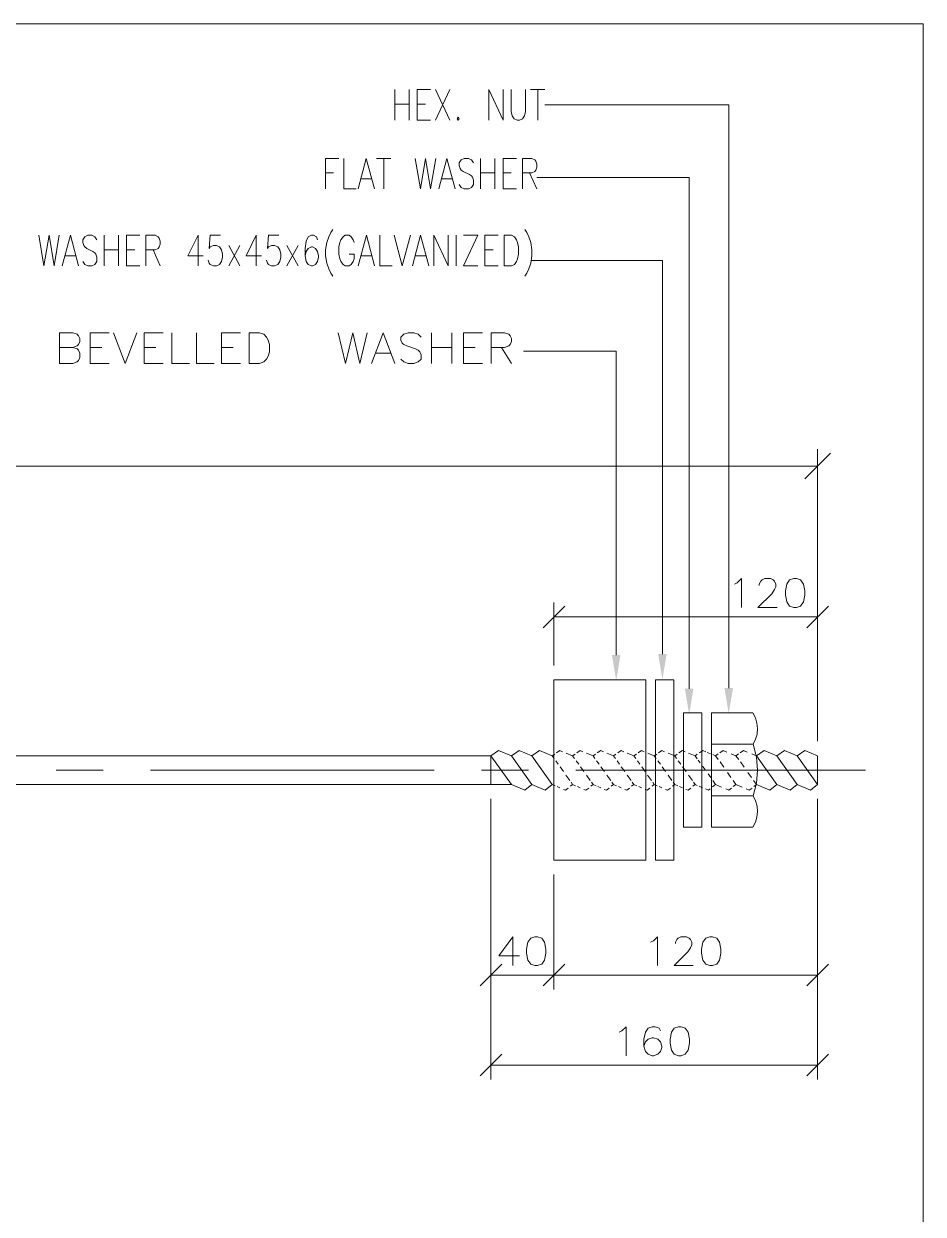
# Model space of a CAD drawing. Header units: millimetres. Extents: x 2 to 579, y 1 to 405.
# Drawn here: x 233.4 to 281, y 148.7 to 211.6 of the extents above; entities that cross this region are included whole.
import ezdxf

# ---------------------------------------------------------------- set-up
doc = ezdxf.new("R2010")
doc.units = ezdxf.units.MM
doc.linetypes.add('XKITLINE00', pattern=[0])
doc.layers.add('GraphicObject', color=6, linetype='Continuous', lineweight=0)
doc.layers.add('LinkedObject', color=7, linetype='Continuous', lineweight=0)

# ---------------------------------------------------------------- blocks, each defined once
blk = doc.blocks.new('*A3')
at = {"layer": 'GraphicObject', "color": 3, "linetype": 'XKITLINE00', "lineweight": 0}
for p, q in [((280.965, 211.629), (146.405, 211.629)), ((280.965, 72.677), (280.965, 211.629))]:
    blk.add_line(p, q, dxfattribs=at)
blk = doc.blocks.new('*A4')
at = {"layer": 'LinkedObject'}
for points in [[(264.952, 178.242), (264.727, 176.892), (264.502, 178.242)], [(267.395, 178.303), (267.17, 176.953), (266.945, 178.303)], [(268.809, 176.463), (268.584, 175.113), (268.359, 176.463)], [(270.903, 176.503), (270.678, 175.153), (270.453, 176.503)]]:
    blk.add_hatch(color=1, dxfattribs=at).paths.add_polyline_path(points, flags=17)
at = {"layer": 'LinkedObject', "color": 2, "linetype": 'XKITLINE00', "lineweight": 0}
for p, q in [((253.014, 208.155), (253.014, 206.535)), ((253.77, 208.155), (253.77, 206.535)), ((254.202, 206.535), (254.202, 208.155)), ((254.202, 208.155), (254.904, 208.155)), ((255.93, 208.155), (255.174, 206.535)), ((255.174, 208.155), (255.93, 206.535)), ((257.982, 206.535), (257.982, 208.155)), ((257.982, 208.155), (258.738, 206.535)), ((258.738, 206.535), (258.738, 208.155)), ((259.17, 208.155), (259.17, 206.998)), ((259.926, 206.998), (259.926, 208.155)), ((260.196, 208.155), (260.952, 208.155)), ((260.574, 208.155), (260.574, 206.535)), ((253.014, 207.384), (253.77, 207.384)), ((254.202, 207.384), (254.634, 207.384)), ((254.904, 206.535), (254.202, 206.535)), ((256.362, 206.689), (256.308, 206.612)), ((256.308, 206.612), (256.362, 206.535)), ((256.416, 206.612), (256.362, 206.689)), ((256.362, 206.535), (256.416, 206.612)), ((259.17, 206.998), (259.224, 206.766)), ((259.224, 206.766), (259.332, 206.612)), ((259.332, 206.612), (259.494, 206.535)), ((259.494, 206.535), (259.602, 206.535)), ((259.602, 206.535), (259.764, 206.612)), ((259.764, 206.612), (259.872, 206.766)), ((259.872, 206.766), (259.926, 206.998)), ((249.348, 202.894), (249.348, 204.514)), ((249.348, 204.514), (250.05, 204.514)), ((250.32, 204.514), (250.32, 202.894)), ((251.076, 202.894), (251.508, 204.514)), ((251.508, 204.514), (251.94, 202.894)), ((252.048, 204.514), (252.804, 204.514)), ((252.426, 204.514), (252.426, 202.894)), ((254.1, 204.514), (254.37, 202.894)), ((254.37, 202.894), (254.64, 204.514)), ((254.64, 204.514), (254.91, 202.894)), ((254.91, 202.894), (255.18, 204.514)), ((255.342, 202.894), (255.774, 204.514)), ((255.774, 204.514), (256.206, 202.894)), ((256.422, 204.282), (256.53, 204.436)), ((256.422, 204.128), (256.422, 204.282)), ((256.476, 203.974), (256.422, 204.128)), ((256.53, 203.896), (256.476, 203.974)), ((256.53, 204.436), (256.692, 204.514)), ((256.692, 204.514), (256.908, 204.514)), ((256.908, 204.514), (257.07, 204.436)), ((257.07, 204.436), (257.178, 204.282)), ((257.556, 204.514), (257.556, 202.894)), ((258.312, 204.514), (258.312, 202.894)), ((258.744, 202.894), (258.744, 204.514)), ((258.744, 204.514), (259.446, 204.514)), ((259.77, 202.894), (259.77, 204.514)), ((259.77, 204.514), (260.256, 204.514)), ((260.256, 204.514), (260.418, 204.436)), ((260.418, 204.436), (260.472, 204.359)), ((260.472, 204.359), (260.526, 204.205)), ((260.526, 204.051), (260.472, 203.896)), ((260.526, 204.205), (260.526, 204.051)), ((249.348, 203.742), (249.78, 203.742)), ((251.238, 203.434), (251.778, 203.434)), ((255.504, 203.434), (256.044, 203.434)), ((256.638, 203.819), (256.53, 203.896)), ((256.962, 203.665), (256.638, 203.819)), ((257.07, 203.588), (256.962, 203.665)), ((257.124, 203.511), (257.07, 203.588)), ((257.178, 203.356), (257.124, 203.511)), ((257.178, 203.125), (257.178, 203.356)), ((257.556, 203.742), (258.312, 203.742)), ((258.744, 203.742), (259.176, 203.742)), ((260.256, 203.742), (259.77, 203.742)), ((260.148, 203.742), (260.526, 202.894)), ((260.418, 203.819), (260.256, 203.742)), ((260.472, 203.896), (260.418, 203.819)), ((250.32, 202.894), (250.968, 202.894)), ((256.422, 203.125), (256.53, 202.971)), ((256.53, 202.971), (256.692, 202.894)), ((256.692, 202.894), (256.908, 202.894)), ((256.908, 202.894), (257.07, 202.971)), ((257.07, 202.971), (257.178, 203.125)), ((259.446, 202.894), (258.744, 202.894)), ((234.183, 200.444), (234.453, 198.824)), ((234.453, 198.824), (234.723, 200.444)), ((234.723, 200.444), (234.993, 198.824)), ((234.993, 198.824), (235.263, 200.444)), ((235.425, 198.824), (235.857, 200.444)), ((235.857, 200.444), (236.289, 198.824)), ((236.505, 200.212), (236.613, 200.367)), ((236.505, 200.058), (236.505, 200.212)), ((236.613, 200.367), (236.775, 200.444)), ((236.775, 200.444), (236.991, 200.444)), ((236.991, 200.444), (237.153, 200.367)), ((237.153, 200.367), (237.261, 200.212)), ((237.639, 200.444), (237.639, 198.824)), ((238.395, 200.444), (238.395, 198.824)), ((238.827, 198.824), (238.827, 200.444)), ((238.827, 200.444), (239.529, 200.444)), ((239.853, 198.824), (239.853, 200.444)), ((239.853, 200.444), (240.339, 200.444)), ((240.339, 200.444), (240.501, 200.367)), ((240.501, 200.367), (240.555, 200.289)), ((240.555, 200.289), (240.609, 200.135)), ((242.607, 200.444), (242.067, 199.364)), ((242.607, 198.824), (242.607, 200.444)), ((243.201, 199.749), (243.255, 200.444)), ((243.255, 200.444), (243.795, 200.444)), ((245.685, 200.444), (245.145, 199.364)), ((245.685, 198.824), (245.685, 200.444)), ((246.279, 199.749), (246.333, 200.444)), ((246.333, 200.444), (246.873, 200.444)), ((248.439, 200.367), (248.331, 200.135)), ((248.601, 200.444), (248.439, 200.367)), ((248.709, 200.444), (248.601, 200.444)), ((248.871, 200.367), (248.709, 200.444)), ((248.925, 200.212), (248.871, 200.367)), ((249.411, 200.058), (249.519, 200.367)), ((249.519, 200.367), (249.627, 200.598)), ((249.627, 200.598), (249.735, 200.752)), ((250.167, 200.212), (250.113, 200.058)), ((250.275, 200.367), (250.167, 200.212)), ((250.383, 200.444), (250.275, 200.367)), ((250.599, 200.444), (250.383, 200.444)), ((250.707, 200.367), (250.599, 200.444)), ((250.815, 200.212), (250.707, 200.367)), ((250.869, 200.058), (250.815, 200.212)), ((251.085, 198.824), (251.517, 200.444)), ((251.517, 200.444), (251.949, 198.824)), ((252.219, 200.444), (252.219, 198.824)), ((252.975, 200.444), (253.407, 198.824)), ((253.407, 198.824), (253.839, 200.444)), ((253.947, 198.824), (254.379, 200.444)), ((254.379, 200.444), (254.811, 198.824)), ((255.081, 198.824), (255.081, 200.444)), ((255.081, 200.444), (255.837, 198.824)), ((255.837, 198.824), (255.837, 200.444)), ((256.269, 200.444), (256.269, 198.824)), ((256.647, 200.444), (257.403, 200.444)), ((257.403, 200.444), (256.647, 198.824)), ((257.781, 198.824), (257.781, 200.444)), ((257.781, 200.444), (258.483, 200.444)), ((258.807, 198.824), (258.807, 200.444)), ((258.807, 200.444), (259.185, 200.444)), ((259.185, 200.444), (259.347, 200.367)), ((259.347, 200.367), (259.455, 200.212)), ((259.455, 200.212), (259.509, 200.058)), ((259.995, 200.598), (259.887, 200.752)), ((260.103, 200.367), (259.995, 200.598)), ((260.211, 200.058), (260.103, 200.367)), ((236.559, 199.904), (236.505, 200.058)), ((236.613, 199.827), (236.559, 199.904)), ((236.721, 199.749), (236.613, 199.827)), ((237.045, 199.595), (236.721, 199.749)), ((237.153, 199.518), (237.045, 199.595)), ((237.639, 199.672), (238.395, 199.672)), ((238.827, 199.672), (239.259, 199.672)), ((240.339, 199.672), (239.853, 199.672)), ((240.231, 199.672), (240.609, 198.824)), ((240.501, 199.749), (240.339, 199.672)), ((240.555, 199.827), (240.501, 199.749)), ((240.609, 199.981), (240.555, 199.827)), ((240.609, 200.135), (240.609, 199.981)), ((243.255, 199.827), (243.201, 199.749)), ((243.417, 199.904), (243.255, 199.827)), ((243.579, 199.904), (243.417, 199.904)), ((243.741, 199.827), (243.579, 199.904)), ((243.849, 199.672), (243.741, 199.827)), ((243.903, 199.441), (243.849, 199.672)), ((244.821, 199.904), (244.227, 198.824)), ((244.227, 199.904), (244.821, 198.824)), ((246.333, 199.827), (246.279, 199.749)), ((246.495, 199.904), (246.333, 199.827)), ((246.657, 199.904), (246.495, 199.904)), ((246.819, 199.827), (246.657, 199.904)), ((246.927, 199.672), (246.819, 199.827)), ((246.981, 199.441), (246.927, 199.672)), ((247.899, 199.904), (247.305, 198.824)), ((247.305, 199.904), (247.899, 198.824)), ((248.331, 200.135), (248.277, 199.749)), ((248.277, 199.749), (248.277, 199.364)), ((248.331, 199.595), (248.277, 199.364)), ((248.439, 199.749), (248.331, 199.595)), ((248.601, 199.827), (248.439, 199.749)), ((248.655, 199.827), (248.601, 199.827)), ((248.817, 199.749), (248.655, 199.827)), ((248.925, 199.595), (248.817, 199.749)), ((248.979, 199.364), (248.925, 199.595)), ((249.357, 199.672), (249.411, 200.058)), ((249.357, 199.364), (249.357, 199.672)), ((250.113, 200.058), (250.059, 199.827)), ((250.059, 199.827), (250.059, 199.441)), ((257.781, 199.672), (258.213, 199.672)), ((259.509, 200.058), (259.563, 199.827)), ((259.563, 199.827), (259.563, 199.441)), ((260.265, 199.672), (260.211, 200.058)), ((260.265, 199.364), (260.265, 199.672)), ((235.587, 199.364), (236.127, 199.364)), ((236.505, 199.055), (236.613, 198.901)), ((237.207, 199.441), (237.153, 199.518)), ((237.153, 198.901), (237.261, 199.055)), ((237.261, 199.287), (237.207, 199.441)), ((237.261, 199.055), (237.261, 199.287)), ((242.067, 199.364), (242.877, 199.364)), ((243.147, 199.132), (243.201, 198.978)), ((243.201, 198.978), (243.255, 198.901)), ((243.741, 198.901), (243.849, 199.055)), ((243.849, 199.055), (243.903, 199.287)), ((243.903, 199.287), (243.903, 199.441)), ((245.145, 199.364), (245.955, 199.364)), ((246.225, 199.132), (246.279, 198.978)), ((246.279, 198.978), (246.333, 198.901)), ((246.819, 198.901), (246.927, 199.055)), ((246.927, 199.055), (246.981, 199.287)), ((246.981, 199.287), (246.981, 199.441)), ((248.277, 199.364), (248.331, 199.055)), ((248.331, 199.055), (248.439, 198.901)), ((248.817, 198.901), (248.925, 199.055)), ((248.925, 199.055), (248.979, 199.287)), ((248.979, 199.287), (248.979, 199.364)), ((249.411, 198.978), (249.357, 199.364)), ((249.519, 198.669), (249.411, 198.978)), ((250.059, 199.441), (250.113, 199.209)), ((250.113, 199.209), (250.167, 199.055)), ((250.167, 199.055), (250.275, 198.901)), ((250.869, 199.441), (250.599, 199.441)), ((250.707, 198.901), (250.815, 199.055)), ((250.815, 199.055), (250.869, 199.209)), ((250.869, 199.209), (250.869, 199.441)), ((251.247, 199.364), (251.787, 199.364)), ((254.109, 199.364), (254.649, 199.364)), ((259.455, 199.055), (259.347, 198.901)), ((259.509, 199.209), (259.455, 199.055)), ((259.563, 199.441), (259.509, 199.209)), ((260.103, 198.669), (260.211, 198.978)), ((260.211, 198.978), (260.265, 199.364)), ((236.613, 198.901), (236.775, 198.824)), ((236.775, 198.824), (236.991, 198.824)), ((236.991, 198.824), (237.153, 198.901)), ((239.529, 198.824), (238.827, 198.824)), ((243.255, 198.901), (243.417, 198.824)), ((243.417, 198.824), (243.579, 198.824)), ((243.579, 198.824), (243.741, 198.901)), ((246.333, 198.901), (246.495, 198.824)), ((246.495, 198.824), (246.657, 198.824)), ((246.657, 198.824), (246.819, 198.901)), ((248.439, 198.901), (248.601, 198.824)), ((248.601, 198.824), (248.655, 198.824)), ((248.655, 198.824), (248.817, 198.901)), ((249.627, 198.438), (249.519, 198.669)), ((249.735, 198.284), (249.627, 198.438)), ((250.275, 198.901), (250.383, 198.824)), ((250.383, 198.824), (250.599, 198.824)), ((250.599, 198.824), (250.707, 198.901)), ((252.219, 198.824), (252.867, 198.824)), ((256.647, 198.824), (257.403, 198.824)), ((258.483, 198.824), (257.781, 198.824)), ((259.185, 198.824), (258.807, 198.824)), ((259.347, 198.901), (259.185, 198.824)), ((259.887, 198.284), (259.995, 198.438)), ((259.995, 198.438), (260.103, 198.669)), ((235.282, 193.668), (235.282, 195.288)), ((235.282, 195.288), (235.976, 195.288)), ((235.976, 195.288), (236.207, 195.211)), ((236.207, 195.211), (236.284, 195.134)), ((236.902, 193.668), (236.902, 195.288)), ((236.902, 195.288), (237.904, 195.288)), ((238.136, 195.288), (238.753, 193.668)), ((238.753, 193.668), (239.37, 195.288)), ((239.756, 193.668), (239.756, 195.288)), ((239.756, 195.288), (240.759, 195.288)), ((241.222, 195.288), (241.222, 193.668)), ((242.533, 195.288), (242.533, 193.668)), ((243.844, 193.668), (243.844, 195.288)), ((243.844, 195.288), (244.847, 195.288)), ((245.31, 193.668), (245.31, 195.288)), ((245.31, 195.288), (245.85, 195.288)), ((245.85, 195.288), (246.082, 195.211)), ((246.082, 195.211), (246.236, 195.057)), ((250.016, 195.288), (250.402, 193.668)), ((250.402, 193.668), (250.787, 195.288)), ((250.787, 195.288), (251.173, 193.668)), ((251.173, 193.668), (251.559, 195.288)), ((251.79, 193.668), (252.407, 195.288)), ((252.407, 195.288), (253.024, 193.668)), ((253.333, 195.057), (253.487, 195.211)), ((253.487, 195.211), (253.719, 195.288)), ((253.719, 195.288), (254.027, 195.288)), ((254.027, 195.288), (254.259, 195.211)), ((254.259, 195.211), (254.413, 195.057)), ((254.953, 195.288), (254.953, 193.668)), ((256.033, 195.288), (256.033, 193.668)), ((256.65, 193.668), (256.65, 195.288)), ((256.65, 195.288), (257.653, 195.288)), ((258.116, 193.668), (258.116, 195.288)), ((258.116, 195.288), (258.81, 195.288)), ((258.81, 195.288), (259.042, 195.211)), ((259.042, 195.211), (259.119, 195.134)), ((235.976, 194.517), (235.282, 194.517)), ((235.282, 194.517), (235.976, 194.517)), ((236.207, 194.594), (235.976, 194.517)), ((235.976, 194.517), (236.207, 194.44)), ((236.284, 194.671), (236.207, 194.594)), ((236.284, 195.134), (236.362, 194.98)), ((236.362, 194.826), (236.284, 194.671)), ((236.362, 194.98), (236.362, 194.826)), ((236.902, 194.517), (237.519, 194.517)), ((239.756, 194.517), (240.373, 194.517)), ((243.844, 194.517), (244.462, 194.517)), ((246.236, 195.057), (246.313, 194.903)), ((246.313, 194.903), (246.39, 194.671)), ((246.39, 194.671), (246.39, 194.286)), ((253.333, 194.903), (253.333, 195.057)), ((253.41, 194.748), (253.333, 194.903)), ((253.487, 194.671), (253.41, 194.748)), ((253.642, 194.594), (253.487, 194.671)), ((254.104, 194.44), (253.642, 194.594)), ((254.953, 194.517), (256.033, 194.517)), ((256.65, 194.517), (257.267, 194.517)), ((258.81, 194.517), (258.116, 194.517)), ((258.656, 194.517), (259.196, 193.668)), ((259.042, 194.594), (258.81, 194.517)), ((259.119, 194.671), (259.042, 194.594)), ((259.119, 195.134), (259.196, 194.98)), ((259.196, 194.826), (259.119, 194.671)), ((259.196, 194.98), (259.196, 194.826)), ((236.207, 194.44), (236.284, 194.363)), ((236.284, 194.363), (236.362, 194.208)), ((236.362, 193.977), (236.284, 193.823)), ((236.362, 194.208), (236.362, 193.977)), ((246.236, 193.9), (246.082, 193.746)), ((246.313, 194.054), (246.236, 193.9)), ((246.39, 194.286), (246.313, 194.054)), ((252.022, 194.208), (252.793, 194.208)), ((253.333, 193.9), (253.487, 193.746)), ((254.259, 194.363), (254.104, 194.44)), ((254.336, 194.286), (254.259, 194.363)), ((254.259, 193.746), (254.413, 193.9)), ((254.413, 194.131), (254.336, 194.286)), ((254.413, 193.9), (254.413, 194.131)), ((235.976, 193.668), (235.282, 193.668)), ((236.207, 193.746), (235.976, 193.668)), ((236.284, 193.823), (236.207, 193.746)), ((237.904, 193.668), (236.902, 193.668)), ((240.759, 193.668), (239.756, 193.668)), ((241.222, 193.668), (242.147, 193.668)), ((242.533, 193.668), (243.459, 193.668)), ((244.847, 193.668), (243.844, 193.668)), ((245.85, 193.668), (245.31, 193.668)), ((246.082, 193.746), (245.85, 193.668)), ((253.487, 193.746), (253.719, 193.668)), ((253.719, 193.668), (254.027, 193.668)), ((254.027, 193.668), (254.259, 193.746)), ((257.653, 193.668), (256.65, 193.668))]:
    blk.add_line(p, q, dxfattribs=at)
at = {"layer": 'LinkedObject', "color": 1, "linetype": 'XKITLINE00', "lineweight": 0}
for p, q in [((270.678, 207.345), (260.956, 207.345)), ((270.678, 176.503), (270.678, 207.345)), ((268.584, 203.496), (260.53, 203.496)), ((268.584, 176.463), (268.584, 203.496)), ((267.17, 199.113), (260.269, 199.113)), ((267.17, 178.303), (267.17, 199.113)), ((264.727, 194.325), (259.821, 194.325)), ((264.727, 178.242), (264.727, 194.325)), ((274.706, 187.565), (276.056, 188.915)), ((275.381, 173.823), (275.381, 189.14)), ((275.381, 188.24), (152.906, 188.24)), ((262.001, 180.839), (260.854, 179.692)), ((261.428, 177.696), (261.428, 181.031)), ((274.807, 179.692), (275.955, 180.839)), ((275.381, 173.688), (275.381, 181.031)), ((261.428, 180.266), (275.381, 180.266)), ((258.101, 170.644), (258.101, 155.799)), ((258.101, 170.601), (258.101, 160.562)), ((275.381, 170.644), (275.381, 155.799)), ((275.381, 169.564), (275.381, 160.562)), ((261.428, 166.637), (261.428, 160.562)), ((261.428, 165.505), (261.428, 160.562)), ((258.675, 161.901), (257.527, 160.753)), ((260.854, 160.753), (262.001, 161.901)), ((262.001, 161.901), (260.854, 160.753)), ((274.807, 160.753), (275.955, 161.901)), ((258.101, 161.327), (261.428, 161.327)), ((261.428, 161.327), (275.381, 161.327)), ((258.675, 157.138), (257.527, 155.99)), ((274.807, 155.99), (275.955, 157.138)), ((275.381, 156.564), (258.101, 156.564))]:
    blk.add_line(p, q, dxfattribs=at)
at = {"layer": 'LinkedObject', "color": 7, "linetype": 'XKITLINE00', "lineweight": 0}
for p, q in [((270.985, 182.002), (271.13, 182.074)), ((271.13, 182.074), (271.349, 182.293)), ((271.349, 182.293), (271.349, 180.763)), ((272.296, 182.002), (272.369, 182.147)), ((272.296, 181.929), (272.296, 182.002)), ((272.369, 182.147), (272.442, 182.22)), ((272.442, 182.22), (272.588, 182.293)), ((272.588, 182.293), (272.879, 182.293)), ((272.879, 182.293), (273.025, 182.22)), ((273.025, 182.22), (273.098, 182.147)), ((273.098, 182.147), (273.17, 182.002)), ((273.17, 182.002), (273.17, 181.856)), ((273.753, 182.002), (273.68, 181.637)), ((273.899, 182.22), (273.753, 182.002)), ((274.118, 182.293), (273.899, 182.22)), ((274.263, 182.293), (274.118, 182.293)), ((274.482, 182.22), (274.263, 182.293)), ((274.628, 182.002), (274.482, 182.22)), ((274.7, 181.637), (274.628, 182.002)), ((272.952, 181.492), (272.223, 180.763)), ((273.098, 181.71), (272.952, 181.492)), ((273.17, 181.856), (273.098, 181.71)), ((273.68, 181.637), (273.68, 181.419)), ((273.68, 181.419), (273.753, 181.054)), ((274.628, 181.054), (274.7, 181.419)), ((274.7, 181.419), (274.7, 181.637)), ((272.223, 180.763), (273.243, 180.763)), ((273.753, 181.054), (273.899, 180.836)), ((273.899, 180.836), (274.118, 180.763)), ((274.118, 180.763), (274.263, 180.763)), ((274.263, 180.763), (274.482, 180.836)), ((274.482, 180.836), (274.628, 181.054)), ((275.381, 180.266), (275.381, 180.266)), ((261.428, 176.931), (261.428, 176.931)), ((258.508, 173.193), (258.101, 172.923)), ((258.508, 173.193), (258.101, 172.923)), ((259.181, 172.923), (258.508, 173.193)), ((259.181, 172.923), (258.508, 173.193)), ((259.588, 173.193), (259.181, 172.923)), ((259.588, 173.193), (259.181, 172.923)), ((260.261, 172.923), (259.588, 173.193)), ((260.261, 172.923), (259.588, 173.193)), ((260.668, 173.193), (260.261, 172.923)), ((261.341, 172.923), (260.668, 173.193)), ((261.748, 173.193), (261.567, 173.073)), ((261.888, 173.136), (261.748, 173.193)), ((262.828, 173.193), (262.647, 173.073)), ((262.968, 173.136), (262.828, 173.193)), ((263.908, 173.193), (263.727, 173.073)), ((264.048, 173.136), (263.908, 173.193)), ((264.988, 173.193), (264.807, 173.073)), ((265.128, 173.136), (264.988, 173.193)), ((266.068, 173.193), (265.887, 173.073)), ((266.208, 173.136), (266.068, 173.193)), ((267.148, 173.193), (266.967, 173.073)), ((267.288, 173.136), (267.148, 173.193)), ((268.228, 173.193), (268.047, 173.073)), ((268.368, 173.136), (268.228, 173.193)), ((269.308, 173.193), (269.124, 173.071)), ((269.47, 173.128), (269.308, 173.193)), ((270.388, 173.193), (270.204, 173.071)), ((270.581, 173.115), (270.388, 173.193)), ((271.468, 173.193), (271.284, 173.071)), ((271.661, 173.115), (271.468, 173.193)), ((272.548, 173.193), (272.141, 172.923)), ((273.221, 172.923), (272.548, 173.193)), ((273.628, 173.193), (273.221, 172.923)), ((274.301, 172.923), (273.628, 173.193)), ((274.708, 173.193), (274.301, 172.923)), ((275.381, 172.923), (274.708, 173.193)), ((170.186, 172.923), (258.101, 172.923)), ((259.181, 171.409), (258.101, 172.923)), ((258.101, 172.923), (258.101, 171.409)), ((259.181, 171.409), (258.101, 172.923)), ((260.261, 171.409), (259.181, 172.923)), ((260.261, 171.409), (259.181, 172.923)), ((261.341, 171.409), (260.261, 172.923)), ((261.471, 173.01), (261.341, 172.923)), ((261.441, 172.783), (261.341, 172.923)), ((261.664, 172.471), (261.528, 172.661)), ((262.421, 172.923), (262.071, 173.063)), ((262.551, 173.01), (262.421, 172.923)), ((262.521, 172.783), (262.421, 172.923)), ((262.744, 172.471), (262.608, 172.661)), ((263.501, 172.923), (263.151, 173.063)), ((263.631, 173.01), (263.501, 172.923)), ((263.601, 172.783), (263.501, 172.923)), ((263.824, 172.471), (263.688, 172.661)), ((264.581, 172.923), (264.231, 173.063)), ((264.711, 173.01), (264.581, 172.923)), ((264.681, 172.783), (264.581, 172.923)), ((264.904, 172.471), (264.768, 172.661)), ((265.661, 172.923), (265.311, 173.063)), ((265.791, 173.01), (265.661, 172.923)), ((265.761, 172.783), (265.661, 172.923)), ((265.984, 172.471), (265.848, 172.661)), ((266.741, 172.923), (266.391, 173.063)), ((266.871, 173.01), (266.741, 172.923)), ((266.841, 172.783), (266.741, 172.923)), ((267.064, 172.471), (266.928, 172.661)), ((267.821, 172.923), (267.471, 173.063)), ((267.951, 173.01), (267.821, 172.923)), ((267.921, 172.783), (267.821, 172.923)), ((268.144, 172.471), (268.008, 172.661)), ((268.901, 172.923), (268.551, 173.063)), ((269.016, 172.999), (268.901, 172.923)), ((269.016, 172.763), (268.901, 172.923)), ((269.17, 172.546), (269.065, 172.693)), ((269.711, 173.031), (269.54, 173.1)), ((269.981, 172.923), (269.835, 172.982)), ((270.119, 173.015), (269.981, 172.923)), ((270.128, 172.718), (269.981, 172.923)), ((270.418, 172.311), (270.218, 172.592)), ((271.061, 172.923), (270.812, 173.023)), ((271.199, 173.015), (271.061, 172.923)), ((271.208, 172.718), (271.061, 172.923)), ((271.498, 172.311), (271.298, 172.592)), ((272.141, 172.923), (271.892, 173.023)), ((273.221, 171.409), (272.141, 172.923)), ((274.301, 171.409), (273.221, 172.923)), ((275.381, 171.409), (274.301, 172.923)), ((275.381, 172.923), (275.381, 172.923)), ((275.381, 172.923), (275.381, 172.923)), ((275.381, 172.923), (275.381, 171.409)), ((261.941, 172.083), (261.755, 172.343)), ((262.275, 171.614), (262.07, 171.901)), ((263.021, 172.083), (262.835, 172.343)), ((263.355, 171.614), (263.15, 171.901)), ((264.101, 172.083), (263.915, 172.343)), ((264.435, 171.614), (264.23, 171.901)), ((265.181, 172.083), (264.995, 172.343)), ((265.515, 171.614), (265.31, 171.901)), ((266.261, 172.083), (266.075, 172.343)), ((266.595, 171.614), (266.39, 171.901)), ((267.341, 172.083), (267.155, 172.343)), ((267.675, 171.614), (267.47, 171.901)), ((268.421, 172.083), (268.235, 172.343)), ((268.755, 171.614), (268.55, 171.901)), ((269.441, 172.166), (269.294, 172.372)), ((269.723, 171.771), (269.583, 171.967)), ((270.798, 171.778), (270.611, 172.04)), ((271.878, 171.778), (271.691, 172.04)), ((258.101, 171.409), (169.106, 171.409)), ((258.101, 171.409), (258.101, 171.409)), ((258.101, 171.409), (259.181, 171.409)), ((258.101, 171.366), (258.101, 171.366)), ((259.181, 171.409), (259.887, 171.094)), ((259.181, 171.409), (259.887, 171.094)), ((259.887, 171.094), (260.261, 171.409)), ((259.887, 171.094), (260.261, 171.409)), ((260.261, 171.409), (260.967, 171.094)), ((260.967, 171.094), (261.341, 171.409)), ((261.341, 171.409), (261.256, 171.529)), ((261.341, 171.409), (261.501, 171.338)), ((261.6, 171.293), (261.747, 171.228)), ((262.301, 171.308), (262.421, 171.409)), ((262.421, 171.409), (262.336, 171.529)), ((262.421, 171.409), (262.581, 171.338)), ((262.68, 171.293), (262.827, 171.228)), ((263.381, 171.308), (263.501, 171.409)), ((263.501, 171.409), (263.416, 171.529)), ((263.501, 171.409), (263.661, 171.338)), ((263.76, 171.293), (263.907, 171.228)), ((264.461, 171.308), (264.581, 171.409)), ((264.581, 171.409), (264.496, 171.529)), ((264.581, 171.409), (264.741, 171.338)), ((264.84, 171.293), (264.987, 171.228)), ((265.541, 171.308), (265.661, 171.409)), ((265.661, 171.409), (265.576, 171.529)), ((265.661, 171.409), (265.821, 171.338)), ((265.92, 171.293), (266.067, 171.228)), ((266.621, 171.308), (266.741, 171.409)), ((266.741, 171.409), (266.656, 171.529)), ((266.741, 171.409), (266.901, 171.338)), ((267, 171.293), (267.147, 171.228)), ((267.701, 171.308), (267.821, 171.409)), ((267.821, 171.409), (267.736, 171.529)), ((267.821, 171.409), (267.981, 171.338)), ((268.08, 171.293), (268.227, 171.228)), ((268.781, 171.308), (268.901, 171.409)), ((268.901, 171.409), (268.816, 171.529)), ((268.901, 171.409), (269.016, 171.358)), ((269.108, 171.317), (269.296, 171.233)), ((269.818, 171.272), (269.981, 171.409)), ((269.981, 171.409), (269.83, 171.622)), ((269.981, 171.409), (270.301, 171.266)), ((271.061, 171.409), (270.916, 171.613)), ((270.918, 171.289), (271.061, 171.409)), ((271.061, 171.409), (271.381, 171.266)), ((272.141, 171.409), (271.996, 171.613)), ((271.998, 171.289), (272.141, 171.409)), ((272.141, 171.409), (272.847, 171.094)), ((272.847, 171.094), (273.221, 171.409)), ((273.221, 171.409), (273.927, 171.094)), ((273.927, 171.094), (274.301, 171.409)), ((274.301, 171.409), (275.007, 171.094)), ((275.007, 171.094), (275.381, 171.409)), ((275.381, 171.409), (275.381, 171.409)), ((261.936, 171.143), (262.047, 171.094)), ((262.047, 171.094), (262.192, 171.216)), ((263.016, 171.143), (263.127, 171.094)), ((263.127, 171.094), (263.272, 171.216)), ((264.096, 171.143), (264.207, 171.094)), ((264.207, 171.094), (264.352, 171.216)), ((265.176, 171.143), (265.287, 171.094)), ((265.287, 171.094), (265.432, 171.216)), ((266.256, 171.143), (266.367, 171.094)), ((266.367, 171.094), (266.512, 171.216)), ((267.336, 171.143), (267.447, 171.094)), ((267.447, 171.094), (267.592, 171.216)), ((268.416, 171.143), (268.527, 171.094)), ((268.527, 171.094), (268.672, 171.216)), ((269.448, 171.165), (269.607, 171.094)), ((269.607, 171.094), (269.695, 171.168)), ((270.519, 171.169), (270.687, 171.094)), ((270.687, 171.094), (270.833, 171.217)), ((271.599, 171.169), (271.767, 171.094)), ((271.767, 171.094), (271.913, 171.217)), ((275.381, 170.329), (275.381, 170.329)), ((261.428, 167.402), (261.428, 167.402)), ((261.428, 166.27), (261.428, 166.27)), ((259.254, 163.354), (258.526, 162.334)), ((259.254, 161.824), (259.254, 163.354)), ((260.056, 163.063), (259.983, 162.699)), ((260.202, 163.282), (260.056, 163.063)), ((260.42, 163.354), (260.202, 163.282)), ((260.566, 163.354), (260.42, 163.354)), ((260.784, 163.282), (260.566, 163.354)), ((260.93, 163.063), (260.784, 163.282)), ((261.003, 162.699), (260.93, 163.063)), ((266.547, 163.063), (266.692, 163.136)), ((266.692, 163.136), (266.911, 163.354)), ((266.911, 163.354), (266.911, 161.824)), ((267.858, 163.063), (267.931, 163.209)), ((267.858, 162.99), (267.858, 163.063)), ((267.931, 163.209), (268.004, 163.282)), ((268.004, 163.282), (268.149, 163.354)), ((268.149, 163.354), (268.441, 163.354)), ((268.441, 163.354), (268.587, 163.282)), ((268.587, 163.282), (268.659, 163.209)), ((268.659, 163.209), (268.732, 163.063)), ((268.732, 163.063), (268.732, 162.917)), ((269.315, 163.063), (269.242, 162.699)), ((269.461, 163.282), (269.315, 163.063)), ((269.679, 163.354), (269.461, 163.282)), ((269.825, 163.354), (269.679, 163.354)), ((270.044, 163.282), (269.825, 163.354)), ((270.189, 163.063), (270.044, 163.282)), ((270.262, 162.699), (270.189, 163.063)), ((259.983, 162.699), (259.983, 162.48)), ((259.983, 162.48), (260.056, 162.116)), ((260.93, 162.116), (261.003, 162.48)), ((261.003, 162.48), (261.003, 162.699)), ((268.514, 162.553), (267.785, 161.824)), ((268.659, 162.772), (268.514, 162.553)), ((268.732, 162.917), (268.659, 162.772)), ((269.242, 162.699), (269.242, 162.48)), ((269.242, 162.48), (269.315, 162.116)), ((270.189, 162.116), (270.262, 162.48)), ((270.262, 162.48), (270.262, 162.699)), ((258.526, 162.334), (259.619, 162.334)), ((260.056, 162.116), (260.202, 161.897)), ((260.202, 161.897), (260.42, 161.824)), ((260.42, 161.824), (260.566, 161.824)), ((260.566, 161.824), (260.784, 161.897)), ((260.784, 161.897), (260.93, 162.116)), ((267.785, 161.824), (268.805, 161.824)), ((269.315, 162.116), (269.461, 161.897)), ((269.461, 161.897), (269.679, 161.824)), ((269.679, 161.824), (269.825, 161.824)), ((269.825, 161.824), (270.044, 161.897)), ((270.044, 161.897), (270.189, 162.116)), ((261.428, 161.327), (261.428, 161.327)), ((275.381, 161.327), (275.381, 161.327)), ((264.883, 158.3), (265.029, 158.373)), ((265.029, 158.373), (265.248, 158.591)), ((265.248, 158.591), (265.248, 157.061)), ((266.268, 158.3), (266.195, 157.936)), ((266.413, 158.518), (266.268, 158.3)), ((266.632, 158.591), (266.413, 158.518)), ((266.632, 158.008), (266.413, 157.936)), ((266.778, 158.591), (266.632, 158.591)), ((266.705, 158.008), (266.632, 158.008)), ((266.923, 157.936), (266.705, 158.008)), ((266.996, 158.518), (266.778, 158.591)), ((267.069, 158.373), (266.996, 158.518)), ((267.652, 158.3), (267.579, 157.936)), ((267.798, 158.518), (267.652, 158.3)), ((268.016, 158.591), (267.798, 158.518)), ((268.162, 158.591), (268.016, 158.591)), ((268.38, 158.518), (268.162, 158.591)), ((268.526, 158.3), (268.38, 158.518)), ((268.599, 157.936), (268.526, 158.3)), ((266.195, 157.936), (266.195, 157.571)), ((266.268, 157.79), (266.195, 157.571)), ((266.195, 157.571), (266.268, 157.28)), ((266.413, 157.936), (266.268, 157.79)), ((267.069, 157.79), (266.923, 157.936)), ((267.142, 157.571), (267.069, 157.79)), ((267.069, 157.28), (267.142, 157.498)), ((267.142, 157.498), (267.142, 157.571)), ((267.579, 157.936), (267.579, 157.717)), ((267.579, 157.717), (267.652, 157.353)), ((268.526, 157.353), (268.599, 157.717)), ((268.599, 157.717), (268.599, 157.936)), ((266.268, 157.28), (266.413, 157.134)), ((266.413, 157.134), (266.632, 157.061)), ((266.632, 157.061), (266.705, 157.061)), ((266.705, 157.061), (266.923, 157.134)), ((266.923, 157.134), (267.069, 157.28)), ((267.652, 157.353), (267.798, 157.134)), ((267.798, 157.134), (268.016, 157.061)), ((268.016, 157.061), (268.162, 157.061)), ((268.162, 157.061), (268.38, 157.134)), ((268.38, 157.134), (268.526, 157.353)), ((258.101, 156.564), (258.101, 156.564))]:
    blk.add_line(p, q, dxfattribs=at)
at = {"layer": 'LinkedObject', "color": 6, "linetype": 'XKITLINE00', "lineweight": 0}
for p, q in [((261.428, 167.402), (261.428, 176.931)), ((266.294, 176.931), (261.428, 176.931)), ((266.294, 167.402), (266.294, 176.931)), ((266.812, 167.402), (266.812, 176.931)), ((267.771, 176.931), (266.812, 176.931)), ((267.771, 167.402), (267.771, 176.931)), ((268.289, 169.142), (268.289, 175.191)), ((269.248, 175.191), (268.289, 175.191)), ((269.248, 169.142), (269.248, 175.191)), ((269.767, 175.191), (269.767, 172.166)), ((269.767, 175.191), (271.959, 175.191)), ((272.089, 174.931), (271.959, 175.191)), ((272.17, 174.652), (272.089, 174.931)), ((272.2, 174.362), (272.17, 174.652)), ((271.976, 173.529), (272.101, 173.791)), ((272.101, 173.791), (272.176, 174.072)), ((272.176, 174.072), (272.2, 174.362)), ((271.976, 173.529), (269.767, 173.529)), ((272.143, 172.856), (271.976, 173.529)), ((272.199, 172.166), (272.143, 172.856)), ((235.095, 172.166), (237.595, 172.166)), ((240.095, 172.166), (255.095, 172.166)), ((257.595, 172.166), (260.095, 172.166)), ((262.595, 172.166), (277.921, 172.166)), ((269.767, 169.142), (269.767, 172.166)), ((272.143, 171.476), (272.199, 172.166)), ((271.976, 170.804), (272.143, 171.476)), ((271.976, 170.804), (269.767, 170.804)), ((272.101, 170.541), (271.976, 170.804)), ((272.176, 170.261), (272.101, 170.541)), ((272.17, 169.681), (272.2, 169.971)), ((272.2, 169.971), (272.176, 170.261)), ((271.959, 169.142), (272.089, 169.402)), ((272.089, 169.402), (272.17, 169.681)), ((269.248, 169.142), (268.289, 169.142)), ((269.767, 169.142), (271.959, 169.142)), ((266.294, 167.402), (261.428, 167.402)), ((267.771, 167.402), (266.812, 167.402))]:
    blk.add_line(p, q, dxfattribs=at)

msp = doc.modelspace()

# ---------------------------------------------------------------- block references
at = {"lineweight": 0}
for name in ['*A3', '*A4']:
    msp.add_blockref(name, (0, 0), dxfattribs=at)

doc.saveas('drawing.dxf')
